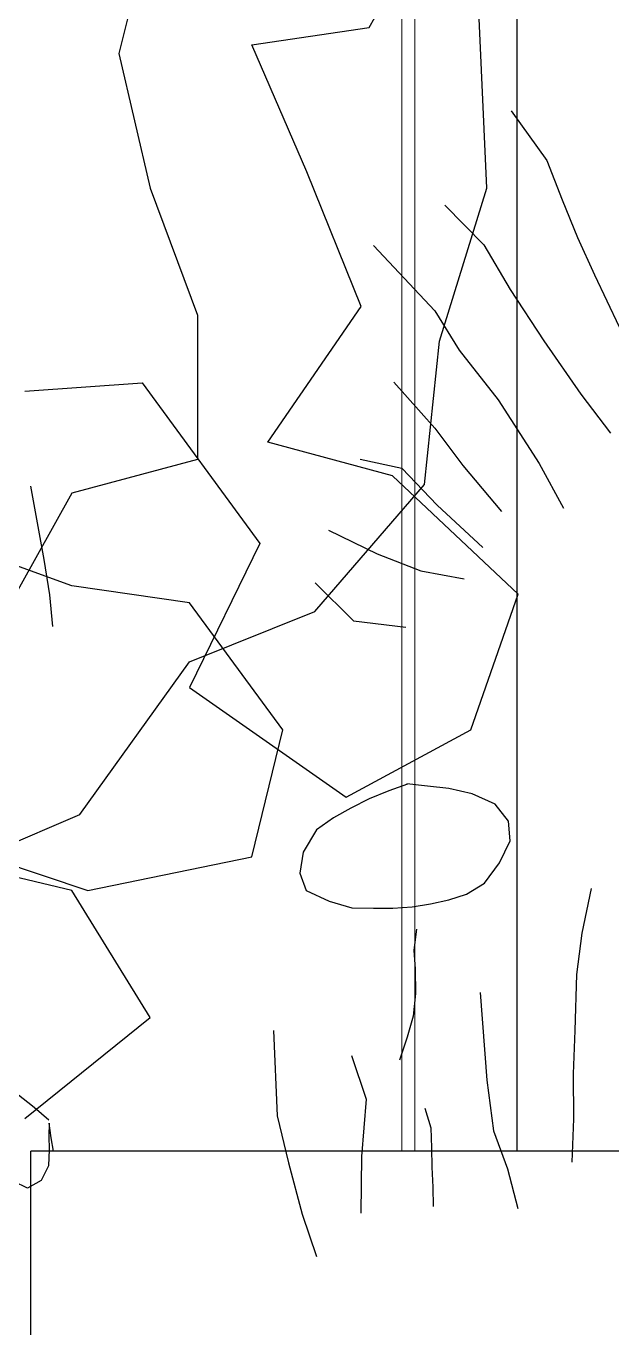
# Model space of a CAD drawing. Header units: metres. Extents: x -58 to 722, y -1100 to 345.
# Drawn here: x 30.0297 to 30.2324, y 109.6404 to 110.0906 of the extents above; entities that cross this region are included whole.
import ezdxf

# ---------------------------------------------------------------- set-up
doc = ezdxf.new("R2010")
doc.units = ezdxf.units.M
doc.header["$MEASUREMENT"] = 0
doc.layers.add('FSR_ARQ_002MURO', color=150, linetype='Continuous', lineweight=30)
doc.layers.add('FSR_ARQ_005VEGETACION', color=64, linetype='Continuous')
doc.layers.add('FSR_ARQ_29PERFILES ACERO', color=143, linetype='Continuous')

# ---------------------------------------------------------------- blocks, each defined once
blk = doc.blocks.new('arbustos 01')
at = {"layer": 'FSR_ARQ_005VEGETACION', "color": 104}
for p, q in [((189.54212, -31.68428), (189.52841, -31.70338)), ((189.52841, -31.70338), (189.52254, -31.71849)), ((189.52254, -31.71849), (189.51668, -31.73291)), ((189.56761, -31.7205), (189.55263, -31.73578)), ((189.51668, -31.73291), (189.51013, -31.74731)), ((189.55263, -31.73578), (189.54256, -31.75287)), ((189.59508, -31.73602), (189.57147, -31.76113)), ((189.51013, -31.74731), (189.50068, -31.76719)), ((189.54256, -31.75287), (189.52966, -31.77268)), ((189.57147, -31.76113), (189.56213, -31.77616)), ((189.52966, -31.77268), (189.51535, -31.79314)), ((189.56213, -31.77616), (189.54717, -31.79523)), ((189.58722, -31.78852), (189.57148, -31.80618)), ((189.51535, -31.79314), (189.50394, -31.80813)), ((189.54717, -31.79523), (189.53139, -31.81981)), ((189.57148, -31.80618), (189.56078, -31.82049)), ((189.53139, -31.81981), (189.522, -31.83692)), ((189.56078, -31.82049), (189.54584, -31.83816)), ((189.58414, -31.82155), (189.57066, -31.8358)), ((189.60017, -31.81806), (189.58414, -31.82155)), ((188.33511, -31.82851), (188.3299, -31.85665)), ((189.57066, -31.8358), (189.55299, -31.85204)), ((189.61231, -31.84538), (189.59365, -31.85444)), ((188.3299, -31.85665), (188.32778, -31.87025)), ((189.59365, -31.85444), (189.57688, -31.86099)), ((189.57688, -31.86099), (189.56019, -31.86409)), ((189.61743, -31.86555), (189.60278, -31.88027)), ((188.32778, -31.87025), (188.32659, -31.88238)), ((189.60278, -31.88027), (189.58264, -31.88259)), ((189.54836, -31.95072), (189.55716, -31.94666)), ((189.55716, -31.94666), (189.56608, -31.9446)), ((189.56608, -31.9446), (189.57437, -31.94369)), ((189.57437, -31.94369), (189.58231, -31.94286)), ((189.58201, -31.94292), (189.58915, -31.9455)), ((189.58915, -31.9455), (189.59669, -31.94866)), ((189.54318, -31.95722), (189.54836, -31.95072)), ((189.59669, -31.94866), (189.60379, -31.95219)), ((189.60379, -31.95219), (189.6105, -31.95595)), ((189.54248, -31.96475), (189.54318, -31.95722)), ((189.6105, -31.95595), (189.61701, -31.96048)), ((189.61701, -31.96048), (189.62212, -31.96907)), ((189.54662, -31.97324), (189.54248, -31.96475)), ((189.62212, -31.96907), (189.62341, -31.97713)), ((189.55243, -31.98103), (189.54662, -31.97324)), ((189.62341, -31.97713), (189.62096, -31.98386)), ((189.55937, -31.98518), (189.55243, -31.98103)), ((189.51139, -31.98303), (189.51501, -32.00022)), ((189.56614, -31.98748), (189.55937, -31.98518)), ((189.62096, -31.98386), (189.61216, -31.98792)), ((189.57312, -31.98901), (189.56614, -31.98748)), ((189.58023, -31.99008), (189.57312, -31.98901)), ((189.58765, -31.99058), (189.58023, -31.99008)), ((189.59503, -31.99058), (189.58765, -31.99058)), ((189.60342, -31.99052), (189.59503, -31.99058)), ((189.61216, -31.98792), (189.60342, -31.99052)), ((189.51501, -32.00022), (189.51704, -32.01615)), ((189.57859, -31.99868), (189.57954, -32.00681)), ((189.57859, -31.99868), (189.57954, -32.00681)), ((189.57954, -32.00681), (189.57908, -32.01408)), ((189.57954, -32.00681), (189.57908, -32.01408)), ((189.51704, -32.01615), (189.51766, -32.03762)), ((189.57908, -32.01408), (189.5789, -32.02339)), ((189.57908, -32.01408), (189.5789, -32.02339)), ((189.55405, -32.02306), (189.55156, -32.05673)), ((189.55405, -32.02306), (189.55156, -32.05673)), ((189.5789, -32.02339), (189.57984, -32.03218)), ((189.5789, -32.02339), (189.57984, -32.03218)), ((189.57984, -32.03218), (189.58214, -32.04018)), ((189.57984, -32.03218), (189.58214, -32.04018)), ((189.51766, -32.03762), (189.51829, -32.05424)), ((189.58214, -32.04018), (189.58504, -32.049)), ((189.58214, -32.04018), (189.58504, -32.049)), ((189.63348, -32.03761), (189.63205, -32.07041)), ((189.63348, -32.03761), (189.63205, -32.07041)), ((189.60355, -32.04725), (189.59786, -32.06405)), ((189.60355, -32.04725), (189.59786, -32.06405)), ((189.51829, -32.05424), (189.51824, -32.07155)), ((189.55156, -32.05673), (189.54899, -32.07615)), ((189.55156, -32.05673), (189.54899, -32.07615)), ((188.34031, -32.06186), (188.33364, -32.06714)), ((188.33364, -32.06714), (188.32799, -32.07189)), ((189.59786, -32.06405), (189.59969, -32.08606)), ((189.59786, -32.06405), (189.59969, -32.08606)), ((189.51824, -32.07155), (189.51887, -32.08818)), ((189.57535, -32.06741), (189.57305, -32.07505)), ((189.57535, -32.06741), (189.57305, -32.07505)), ((189.63205, -32.07041), (189.62777, -32.08849)), ((189.63205, -32.07041), (189.62777, -32.08849)), ((188.32713, -32.07892), (188.3279, -32.07322)), ((188.3279, -32.07322), (188.32797, -32.07827)), ((189.54899, -32.07615), (189.54359, -32.09075)), ((189.54899, -32.07615), (189.54359, -32.09075)), ((189.57305, -32.07505), (189.57273, -32.08272)), ((189.57305, -32.07505), (189.57273, -32.08272)), ((188.32615, -32.08399), (188.32713, -32.07892)), ((188.32797, -32.07827), (188.32783, -32.08334)), ((188.32783, -32.08334), (188.32812, -32.08966)), ((189.57273, -32.08272), (189.57263, -32.09018)), ((189.57273, -32.08272), (189.57263, -32.09018)), ((189.59969, -32.08606), (189.6, -32.1078)), ((189.59969, -32.08606), (189.6, -32.1078)), ((188.32812, -32.08966), (188.33094, -32.09531)), ((189.54359, -32.09075), (189.53959, -32.10602)), ((189.54359, -32.09075), (189.53959, -32.10602)), ((189.57263, -32.09018), (189.57231, -32.09785)), ((189.57263, -32.09018), (189.57231, -32.09785)), ((189.62777, -32.08849), (189.62246, -32.10824)), ((189.62777, -32.08849), (189.62246, -32.10824)), ((188.33094, -32.09531), (188.33625, -32.09819)), ((188.33625, -32.09819), (188.34148, -32.09559)), ((189.57231, -32.09785), (189.5722, -32.1053)), ((189.57231, -32.09785), (189.5722, -32.1053)), ((189.62246, -32.10824), (189.61704, -32.12446)), ((189.62246, -32.10824), (189.61704, -32.12446))]:
    blk.add_line(p, q, dxfattribs=at)
blk = doc.blocks.new('arbusto fsr 2')
at = {"layer": 'FSR_ARQ_005VEGETACION', "color": 104}
for p, q in [((276.54941, -31.91677), (276.52507, -31.87313)), ((276.62521, -31.8818), (276.636, -31.92571)), ((276.50875, -31.97233), (276.51151, -31.91107)), ((276.59007, -31.92273), (276.54941, -31.91677)), ((276.571, -31.96664), (276.59007, -31.92273)), ((276.636, -31.92571), (276.62521, -31.97233)), ((276.55217, -32.01326), (276.571, -31.96664)), ((276.52507, -32.02519), (276.50875, -31.97233)), ((276.62521, -31.97233), (276.60889, -32.01624)), ((276.58455, -32.06016), (276.55217, -32.01326)), ((276.60889, -32.01624), (276.60889, -32.06612)), ((276.53034, -32.07479), (276.52507, -32.02519)), ((276.62797, -32.03956), (276.58731, -32.09512)), ((276.66863, -32.04254), (276.62797, -32.03956)), ((276.54138, -32.07181), (276.58455, -32.06016)), ((276.60889, -32.06612), (276.65231, -32.07777)), ((276.49796, -32.11274), (276.54138, -32.07181)), ((276.56823, -32.1187), (276.53034, -32.07479)), ((276.65231, -32.07777), (276.67666, -32.12141)), ((276.65231, -32.10976), (276.70903, -32.08943)), ((276.58731, -32.09512), (276.61165, -32.145)), ((276.61165, -32.11572), (276.65231, -32.10976)), ((276.51427, -32.15963), (276.49796, -32.11274)), ((276.57928, -32.15963), (276.61165, -32.11572)), ((276.61165, -32.13605), (276.56823, -32.1187)), ((276.64955, -32.18891), (276.61165, -32.13605)), ((276.61165, -32.145), (276.55744, -32.18295)), ((276.55744, -32.18295), (276.51427, -32.15963)), ((276.59007, -32.20355), (276.57928, -32.15963)), ((276.69021, -32.20626), (276.64955, -32.18891)), ((276.69021, -32.20056), (276.64679, -32.2152)), ((276.64679, -32.2152), (276.59007, -32.20355)), ((276.65231, -32.2152), (276.701, -32.20355)), ((276.62521, -32.25911), (276.65231, -32.2152)), ((276.66863, -32.29408), (276.62521, -32.25911))]:
    blk.add_line(p, q, dxfattribs=at)

msp = doc.modelspace()

# ---------------------------------------------------------------- linework, layer by layer
at = {"layer": 'FSR_ARQ_002MURO', "lineweight": 0}
for p, q in [((30.15967, 109.70149), (30.15967, 111.65149)), ((30.1642, 109.70149), (30.1642, 111.65149))]:
    msp.add_line(p, q, dxfattribs=at)
at = {"layer": 'FSR_ARQ_29PERFILES ACERO', "linetype": 'ByBlock'}
msp.add_line((30.19956, 109.70149), (30.19956, 111.65149), dxfattribs=at)
at = {"layer": 'FSR_ARQ_29PERFILES ACERO', "ltscale": 0.01}
for p in [(30.03135, 109.00149), (31.23135, 109.70149)]:
    msp.add_line(p, (30.03135, 109.70149), dxfattribs=at)

# ---------------------------------------------------------------- block references
at = {"layer": 'FSR_ARQ_002MURO', "xscale": -1}
msp.add_blockref('arbusto fsr 2', (306.69782, 142.00684), dxfattribs=at)
at = {"layer": 'FSR_ARQ_005VEGETACION', "xscale": -0.9, "yscale": 0.9, "zscale": 0.9}
for p in [(199.53275, 138.57711), (200.78543, 138.57711)]:
    msp.add_blockref('arbustos 01', p, dxfattribs=at)

doc.saveas('drawing.dxf')
